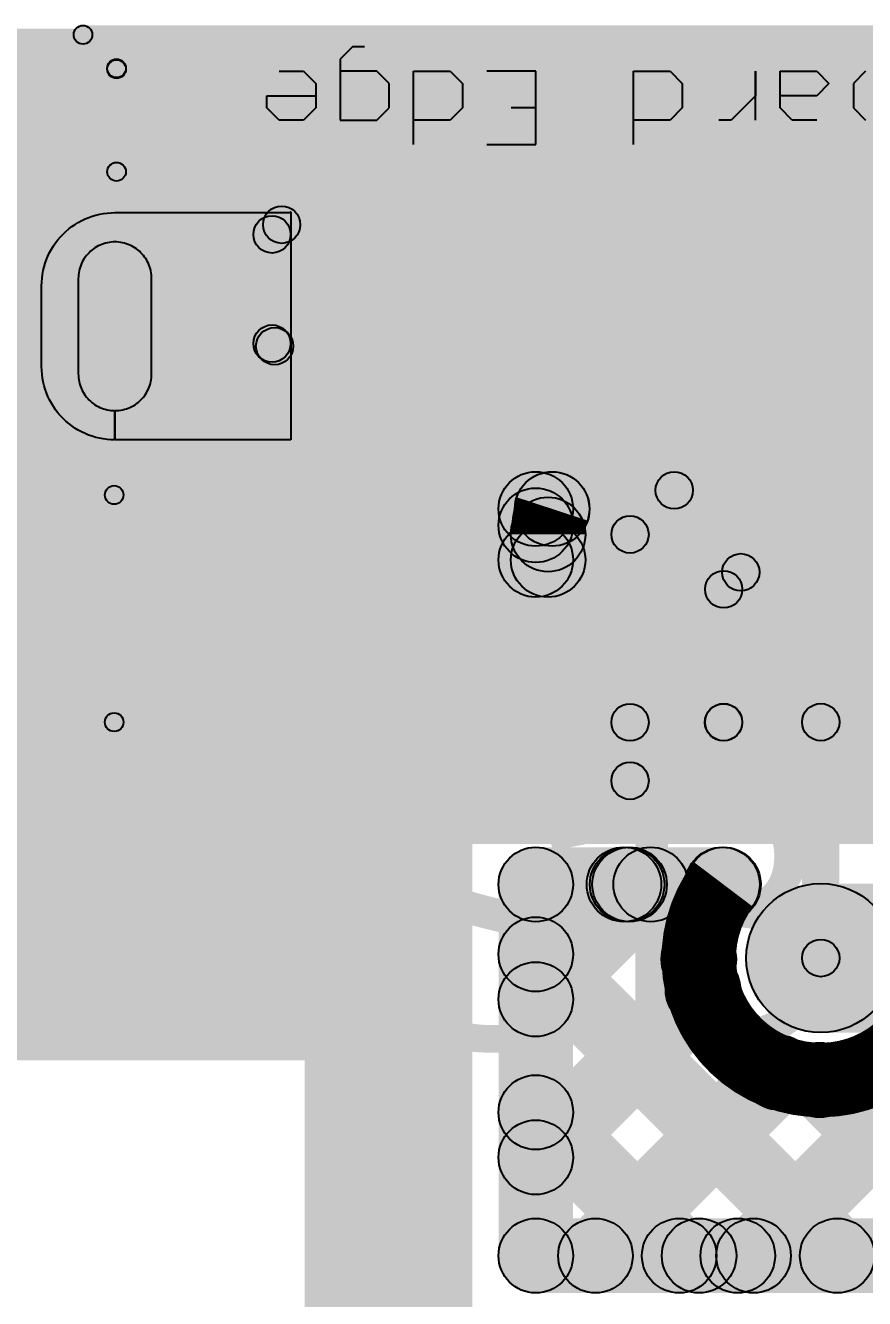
# Model space of a CAD drawing. Header units: millimetres. Extents: x 1.65 to 3.65, y 2.62 to 4.07.
# Drawn here: x 1.851 to 2.0762, y 3.732 to 4.0738 of the extents above; entities that cross this region are included whole.
import ezdxf

# ---------------------------------------------------------------- set-up
doc = ezdxf.new("R2010")
doc.units = ezdxf.units.MM
doc.header["$MEASUREMENT"] = 0
for name, color, linetype in [('BottomLayer', 5, 'Continuous'), ('BottomSolder', 6, 'Continuous'), ('PadHoleLayer', 156, 'Continuous'), ('TopLayer', 1, 'Continuous'), ('TopOverlay', 2, 'Continuous'), ('TopPaste', 8, 'Continuous'), ('TopSolder', 216, 'Continuous'), ('ViaHoleLayer', 16, 'Continuous')]:
    doc.layers.add(name, color=color, linetype=linetype)

# ---------------------------------------------------------------- blocks, each defined once
blk = doc.blocks.new('10118194_0001LF_2')
at = {"layer": 'BottomLayer'}
h = blk.add_hatch(color=5, dxfattribs=at)
edge = h.paths.add_edge_path()
edge.add_arc((0.10335, 0.05315), 0.01969, 270, 450)
edge.add_line((0.10335, 0.07283), (0.0935, 0.07283))
edge.add_arc((0.0935, 0.05315), 0.01969, 90, 270)
edge.add_line((0.0935, 0.03346), (0.10335, 0.03346))
h = blk.add_hatch(color=5, dxfattribs=at)
edge = h.paths.add_edge_path()
edge.add_arc((0.1378, -0.06791), 0.01575, 180, 360)
edge.add_line((0.15354, -0.06791), (0.15354, -0.03839))
edge.add_arc((0.1378, -0.03839), 0.01575, 0, 180)
edge.add_line((0.12205, -0.03839), (0.12205, -0.06791))
at = {"layer": 'BottomSolder'}
h = blk.add_hatch(color=6, dxfattribs=at)
edge = h.paths.add_edge_path()
edge.add_arc((0.10335, 0.05315), 0.02369, 270, 450)
edge.add_line((0.10335, 0.07683), (0.0935, 0.07683))
edge.add_arc((0.0935, 0.05315), 0.02369, 90, 270)
edge.add_line((0.0935, 0.02946), (0.10335, 0.02946))
h = blk.add_hatch(color=6, dxfattribs=at)
edge = h.paths.add_edge_path()
edge.add_arc((0.1378, -0.06791), 0.01975, 180, 360)
edge.add_line((0.15754, -0.06791), (0.15754, -0.03839))
edge.add_arc((0.1378, -0.03839), 0.01975, 0, 180)
edge.add_line((0.11805, -0.03839), (0.11805, -0.06791))
at = {"layer": 'PadHoleLayer'}
h = blk.add_hatch(color=156, dxfattribs=at)
edge = h.paths.add_edge_path()
edge.add_arc((0.10433, 0.05315), 0.01083, 270, 450)
edge.add_line((0.10433, 0.06398), (0.09252, 0.06398))
edge.add_arc((0.09252, 0.05315), 0.01083, 90, 270)
edge.add_line((0.09252, 0.04232), (0.10433, 0.04232))
h = blk.add_hatch(color=156, dxfattribs=at)
edge = h.paths.add_edge_path()
edge.add_arc((0.1378, -0.06594), 0.00984, 180, 360)
edge.add_line((0.14764, -0.06594), (0.14764, -0.04035))
edge.add_arc((0.1378, -0.04035), 0.00984, 0, 180)
edge.add_line((0.12795, -0.04035), (0.12795, -0.06594))
at = {"layer": 'TopLayer'}
for points in [[(-0.05945, 0.07972), (-0.04291, 0.07972), (-0.04291, 0.02657), (-0.05945, 0.02657)], [(-0.03386, 0.07972), (-0.01732, 0.07972), (-0.01732, 0.02657), (-0.03386, 0.02657)], [(-0.00827, 0.07972), (0.00827, 0.07972), (0.00827, 0.02657), (-0.00827, 0.02657)], [(0.01732, 0.07972), (0.03386, 0.07972), (0.03386, 0.02657), (0.01732, 0.02657)], [(0.04291, 0.07972), (0.05945, 0.07972), (0.05945, 0.02657), (0.04291, 0.02657)], [(-0.0689, -0.02264), (-0.00984, -0.02264), (-0.00984, -0.08366), (-0.0689, -0.08366)], [(0.00984, -0.02264), (0.0689, -0.02264), (0.0689, -0.08366), (0.00984, -0.08366)]]:
    blk.add_hatch(color=1, dxfattribs=at).paths.add_polyline_path(points)
h = blk.add_hatch(color=1, dxfattribs=at)
edge = h.paths.add_edge_path()
edge.add_arc((0.10335, 0.05315), 0.01969, 270, 450)
edge.add_line((0.10335, 0.07283), (0.0935, 0.07283))
edge.add_arc((0.0935, 0.05315), 0.01969, 90, 270)
edge.add_line((0.0935, 0.03346), (0.10335, 0.03346))
h = blk.add_hatch(color=1, dxfattribs=at)
edge = h.paths.add_edge_path()
edge.add_arc((0.1378, -0.06791), 0.01575, 180, 360)
edge.add_line((0.15354, -0.06791), (0.15354, -0.03839))
edge.add_arc((0.1378, -0.03839), 0.01575, 0, 180)
edge.add_line((0.12205, -0.03839), (0.12205, -0.06791))
at = {"layer": 'TopOverlay'}
h = blk.add_hatch(color=2, dxfattribs=at)
edge = h.paths.add_edge_path()
edge.add_arc((0.138, 0.05315), 0.0025, 0, 360)
for points in [[(0.1355, 0.05315), (0.1405, 0.05315), (0.1405, -0.00785), (0.1355, -0.00785)], [(-0.062, 0.01115), (-0.04, 0.01115), (-0.04, 0.02215), (-0.062, 0.02215)], [(0.13487, -0.09463), (0.13987, -0.09463), (0.13987, -0.12219), (0.13487, -0.12219)], [(0.14814, -0.12964), (0.14461, -0.13317), (0.13561, -0.12417), (0.13914, -0.12064)], [(0.14637, -0.1289), (0.14637, -0.1339), (-0.14722, -0.1339), (-0.14722, -0.1289)]]:
    blk.add_hatch(color=2, dxfattribs=at).paths.add_polyline_path(points)
h = blk.add_hatch(color=2, dxfattribs=at)
edge = h.paths.add_edge_path()
edge.add_arc((0.138, -0.00785), 0.0025, 0, 360)
h = blk.add_hatch(color=2, dxfattribs=at)
edge = h.paths.add_edge_path()
edge.add_arc((0.13737, -0.09463), 0.0025, 0, 360)
h = blk.add_hatch(color=2, dxfattribs=at)
edge = h.paths.add_edge_path()
edge.add_arc((0.13737, -0.12219), 0.0025, 0, 360)
h = blk.add_hatch(color=2, dxfattribs=at)
edge = h.paths.add_edge_path()
edge.add_arc((0.13737, -0.1224), 0.0025, 0, 360)
h = blk.add_hatch(color=2, dxfattribs=at)
edge = h.paths.add_edge_path()
edge.add_arc((0.14637, -0.1314), 0.0025, 0, 360)
h = blk.add_hatch(color=2, dxfattribs=at)
edge = h.paths.add_edge_path()
edge.add_arc((0.14637, -0.1314), 0.0025, 0, 360)
at = {"layer": 'TopPaste'}
for points in [[(-0.05945, 0.07972), (-0.04291, 0.07972), (-0.04291, 0.02657), (-0.05945, 0.02657)], [(-0.03386, 0.07972), (-0.01732, 0.07972), (-0.01732, 0.02657), (-0.03386, 0.02657)], [(-0.00827, 0.07972), (0.00827, 0.07972), (0.00827, 0.02657), (-0.00827, 0.02657)], [(0.01732, 0.07972), (0.03386, 0.07972), (0.03386, 0.02657), (0.01732, 0.02657)], [(0.04291, 0.07972), (0.05945, 0.07972), (0.05945, 0.02657), (0.04291, 0.02657)], [(-0.0689, -0.02264), (-0.00984, -0.02264), (-0.00984, -0.08366), (-0.0689, -0.08366)], [(0.00984, -0.02264), (0.0689, -0.02264), (0.0689, -0.08366), (0.00984, -0.08366)]]:
    blk.add_hatch(color=8, dxfattribs=at).paths.add_polyline_path(points)
at = {"layer": 'TopSolder'}
for points in [[(-0.06345, 0.08372), (-0.03891, 0.08372), (-0.03891, 0.02257), (-0.06345, 0.02257)], [(-0.03786, 0.08372), (-0.01332, 0.08372), (-0.01332, 0.02257), (-0.03786, 0.02257)], [(-0.01227, 0.08372), (0.01227, 0.08372), (0.01227, 0.02257), (-0.01227, 0.02257)], [(0.01332, 0.08372), (0.03786, 0.08372), (0.03786, 0.02257), (0.01332, 0.02257)], [(0.03891, 0.08372), (0.06345, 0.08372), (0.06345, 0.02257), (0.03891, 0.02257)], [(-0.0729, -0.01864), (-0.00584, -0.01864), (-0.00584, -0.08766), (-0.0729, -0.08766)], [(0.00584, -0.01864), (0.0729, -0.01864), (0.0729, -0.08766), (0.00584, -0.08766)]]:
    blk.add_hatch(color=216, dxfattribs=at).paths.add_polyline_path(points)
h = blk.add_hatch(color=216, dxfattribs=at)
edge = h.paths.add_edge_path()
edge.add_arc((0.10335, 0.05315), 0.02369, 270, 450)
edge.add_line((0.10335, 0.07683), (0.0935, 0.07683))
edge.add_arc((0.0935, 0.05315), 0.02369, 90, 270)
edge.add_line((0.0935, 0.02946), (0.10335, 0.02946))
h = blk.add_hatch(color=216, dxfattribs=at)
edge = h.paths.add_edge_path()
edge.add_arc((0.1378, -0.06791), 0.01975, 180, 360)
edge.add_line((0.15754, -0.06791), (0.15754, -0.03839))
edge.add_arc((0.1378, -0.03839), 0.01975, 0, 180)
edge.add_line((0.11805, -0.03839), (0.11805, -0.06791))
at = {"layer": 'TopLayer'}
for p, q in [((0.09055, -0.08386), (0.09055, -0.02264)), ((0.09055, -0.02264), (0.1377, -0.02264)), ((0.1377, -0.02264), (0.1377, -0.03051)), ((0.13789, -0.02264), (0.13887, -0.02266)), ((0.13789, -0.03051), (0.13789, -0.02264)), ((0.13887, -0.02266), (0.1399, -0.02275)), ((0.1399, -0.02275), (0.14092, -0.02288)), ((0.14092, -0.02288), (0.14193, -0.02307)), ((0.14193, -0.02307), (0.14293, -0.02331)), ((0.14293, -0.02331), (0.14391, -0.0236)), ((0.14391, -0.0236), (0.14488, -0.02394)), ((0.14488, -0.02394), (0.14583, -0.02434)), ((0.14583, -0.02434), (0.14676, -0.02478)), ((0.14676, -0.02478), (0.14766, -0.02527)), ((0.14766, -0.02527), (0.14854, -0.02581)), ((0.14854, -0.02581), (0.14939, -0.02639)), ((0.14939, -0.02639), (0.1502, -0.02701)), ((0.1502, -0.02701), (0.15098, -0.02768)), ((0.13571, -0.03073), (0.13521, -0.03085)), ((0.13621, -0.03063), (0.13571, -0.03073)), ((0.13672, -0.03057), (0.13621, -0.03063)), ((0.13723, -0.03053), (0.13672, -0.03057)), ((0.1377, -0.03051), (0.13723, -0.03053)), ((0.13836, -0.03053), (0.13789, -0.03051)), ((0.13887, -0.03057), (0.13836, -0.03053)), ((0.13938, -0.03063), (0.13887, -0.03057)), ((0.13988, -0.03073), (0.13938, -0.03063)), ((0.14038, -0.03085), (0.13988, -0.03073)), ((0.15098, -0.02768), (0.15173, -0.02839)), ((0.15173, -0.02839), (0.15244, -0.02913)), ((0.15244, -0.02913), (0.1531, -0.02992)), ((0.1531, -0.02992), (0.15373, -0.03073)), ((0.15373, -0.03073), (0.15431, -0.03158)), ((0.13014, -0.03414), (0.12982, -0.03455)), ((0.13047, -0.03375), (0.13014, -0.03414)), ((0.13082, -0.03338), (0.13047, -0.03375)), ((0.13119, -0.03303), (0.13082, -0.03338)), ((0.13158, -0.03269), (0.13119, -0.03303)), ((0.13199, -0.03238), (0.13158, -0.03269)), ((0.13241, -0.03209), (0.13199, -0.03238)), ((0.13285, -0.03182), (0.13241, -0.03209)), ((0.1333, -0.03158), (0.13285, -0.03182)), ((0.13376, -0.03136), (0.1333, -0.03158)), ((0.13424, -0.03116), (0.13376, -0.03136)), ((0.13472, -0.03099), (0.13424, -0.03116)), ((0.13521, -0.03085), (0.13472, -0.03099)), ((0.14087, -0.03099), (0.14038, -0.03085)), ((0.14135, -0.03116), (0.14087, -0.03099)), ((0.14183, -0.03136), (0.14135, -0.03116)), ((0.14229, -0.03158), (0.14183, -0.03136)), ((0.14274, -0.03182), (0.14229, -0.03158)), ((0.14318, -0.03209), (0.14274, -0.03182)), ((0.1436, -0.03238), (0.14318, -0.03209)), ((0.14401, -0.03269), (0.1436, -0.03238)), ((0.1444, -0.03303), (0.14401, -0.03269)), ((0.14477, -0.03338), (0.1444, -0.03303)), ((0.14512, -0.03375), (0.14477, -0.03338)), ((0.14546, -0.03414), (0.14512, -0.03375)), ((0.14577, -0.03455), (0.14546, -0.03414)), ((0.15431, -0.03158), (0.15485, -0.03246)), ((0.15485, -0.03246), (0.15534, -0.03336)), ((0.15534, -0.03336), (0.15578, -0.03429)), ((0.12843, -0.03728), (0.12829, -0.03777)), ((0.1286, -0.0368), (0.12843, -0.03728)), ((0.1288, -0.03632), (0.1286, -0.0368)), ((0.12902, -0.03586), (0.1288, -0.03632)), ((0.12926, -0.03541), (0.12902, -0.03586)), ((0.12953, -0.03497), (0.12926, -0.03541)), ((0.12982, -0.03455), (0.12953, -0.03497)), ((0.14606, -0.03497), (0.14577, -0.03455)), ((0.14633, -0.03541), (0.14606, -0.03497)), ((0.14657, -0.03586), (0.14633, -0.03541)), ((0.14679, -0.03632), (0.14657, -0.03586)), ((0.14699, -0.0368), (0.14679, -0.03632)), ((0.14716, -0.03728), (0.14699, -0.0368)), ((0.1473, -0.03777), (0.14716, -0.03728)), ((0.15578, -0.03429), (0.15618, -0.03524)), ((0.15618, -0.03524), (0.15652, -0.03621)), ((0.15652, -0.03621), (0.15681, -0.03719)), ((0.15681, -0.03719), (0.15705, -0.03819)), ((0.12797, -0.03979), (0.12795, -0.04035)), ((0.12795, -0.04035), (0.12795, -0.04075)), ((0.12795, -0.04075), (0.12795, -0.06555)), ((0.12801, -0.03928), (0.12797, -0.03979)), ((0.12807, -0.03877), (0.12801, -0.03928)), ((0.12817, -0.03827), (0.12807, -0.03877)), ((0.12829, -0.03777), (0.12817, -0.03827)), ((0.14742, -0.03827), (0.1473, -0.03777)), ((0.14752, -0.03877), (0.14742, -0.03827)), ((0.14758, -0.03928), (0.14752, -0.03877)), ((0.14762, -0.03979), (0.14758, -0.03928)), ((0.14764, -0.04035), (0.14762, -0.03979)), ((0.14764, -0.06594), (0.14764, -0.04035)), ((0.15705, -0.03819), (0.15724, -0.0392)), ((0.15724, -0.0392), (0.15737, -0.04022)), ((0.15737, -0.04022), (0.15745, -0.04125)), ((0.15745, -0.04125), (0.15748, -0.04232)), ((0.15748, -0.04232), (0.15748, -0.06398)), ((0.15748, -0.06398), (0.15745, -0.06501)), ((0.12795, -0.06555), (0.12795, -0.06594)), ((0.12795, -0.06594), (0.12797, -0.06646)), ((0.12797, -0.06646), (0.12801, -0.06697)), ((0.12801, -0.06697), (0.12807, -0.06748)), ((0.12807, -0.06748), (0.12817, -0.06799)), ((0.12817, -0.06799), (0.12829, -0.06849)), ((0.1473, -0.06849), (0.14742, -0.06799)), ((0.14742, -0.06799), (0.14752, -0.06748)), ((0.14752, -0.06748), (0.14758, -0.06697)), ((0.14758, -0.06697), (0.14762, -0.06646)), ((0.14762, -0.06646), (0.14764, -0.06594)), ((0.15705, -0.06807), (0.15681, -0.06907)), ((0.15724, -0.06706), (0.15705, -0.06807)), ((0.15737, -0.06603), (0.15724, -0.06706)), ((0.15745, -0.06501), (0.15737, -0.06603)), ((0.12829, -0.06849), (0.12843, -0.06899)), ((0.12843, -0.06899), (0.12861, -0.06947)), ((0.12861, -0.06947), (0.1288, -0.06995)), ((0.1288, -0.06995), (0.12903, -0.07041)), ((0.12903, -0.07041), (0.12927, -0.07087)), ((0.12927, -0.07087), (0.12954, -0.07131)), ((0.12954, -0.07131), (0.12983, -0.07173)), ((0.12983, -0.07173), (0.13015, -0.07214)), ((0.14544, -0.07214), (0.14576, -0.07173)), ((0.14576, -0.07173), (0.14605, -0.07131)), ((0.14605, -0.07131), (0.14632, -0.07087)), ((0.14632, -0.07087), (0.14657, -0.07041)), ((0.14657, -0.07041), (0.14679, -0.06995)), ((0.14679, -0.06995), (0.14698, -0.06947)), ((0.14698, -0.06947), (0.14716, -0.06899)), ((0.14716, -0.06899), (0.1473, -0.06849)), ((0.15617, -0.07103), (0.15578, -0.07198)), ((0.15652, -0.07006), (0.15617, -0.07103)), ((0.15681, -0.06907), (0.15652, -0.07006)), ((0.13015, -0.07214), (0.13048, -0.07253)), ((0.13048, -0.07253), (0.13084, -0.0729)), ((0.13084, -0.0729), (0.13121, -0.07326)), ((0.13121, -0.07326), (0.1316, -0.07359)), ((0.1316, -0.07359), (0.13201, -0.07391)), ((0.13201, -0.07391), (0.13243, -0.0742)), ((0.13243, -0.0742), (0.13287, -0.07447)), ((0.13287, -0.07447), (0.13333, -0.07471)), ((0.13333, -0.07471), (0.13379, -0.07494)), ((0.13379, -0.07494), (0.13427, -0.07513)), ((0.13427, -0.07513), (0.13475, -0.07531)), ((0.14084, -0.07531), (0.14132, -0.07513)), ((0.14132, -0.07513), (0.1418, -0.07494)), ((0.1418, -0.07494), (0.14226, -0.07471)), ((0.14226, -0.07471), (0.14272, -0.07447)), ((0.14272, -0.07447), (0.14316, -0.0742)), ((0.14316, -0.0742), (0.14358, -0.07391)), ((0.14358, -0.07391), (0.14399, -0.07359)), ((0.14399, -0.07359), (0.14438, -0.07326)), ((0.14438, -0.07326), (0.14476, -0.0729)), ((0.14476, -0.0729), (0.14511, -0.07253)), ((0.14511, -0.07253), (0.14544, -0.07214)), ((0.1543, -0.0747), (0.15372, -0.07555)), ((0.15484, -0.07382), (0.1543, -0.0747)), ((0.15533, -0.07291), (0.15484, -0.07382)), ((0.15578, -0.07198), (0.15533, -0.07291)), ((0.13475, -0.07531), (0.13525, -0.07545)), ((0.13525, -0.07545), (0.13575, -0.07557)), ((0.13575, -0.07557), (0.13626, -0.07567)), ((0.13626, -0.07567), (0.13677, -0.07573)), ((0.13677, -0.07573), (0.13728, -0.07577)), ((0.13728, -0.07577), (0.1378, -0.07579)), ((0.1378, -0.07579), (0.13831, -0.07577)), ((0.13831, -0.07577), (0.13882, -0.07573)), ((0.13882, -0.07573), (0.13934, -0.07567)), ((0.13934, -0.07567), (0.13984, -0.07557)), ((0.13984, -0.07557), (0.14034, -0.07545)), ((0.14034, -0.07545), (0.14084, -0.07531)), ((0.15097, -0.07861), (0.15018, -0.07927)), ((0.15171, -0.0779), (0.15097, -0.07861)), ((0.15242, -0.07715), (0.15171, -0.0779)), ((0.15309, -0.07636), (0.15242, -0.07715)), ((0.15372, -0.07555), (0.15309, -0.07636)), ((0.1458, -0.08196), (0.14485, -0.08235)), ((0.14673, -0.08152), (0.1458, -0.08196)), ((0.14764, -0.08102), (0.14673, -0.08152)), ((0.14852, -0.08049), (0.14764, -0.08102)), ((0.14937, -0.0799), (0.14852, -0.08049)), ((0.15018, -0.07927), (0.14937, -0.0799)), ((0.09075, -0.08386), (0.09055, -0.08386)), ((0.1378, -0.08366), (0.09075, -0.08366)), ((0.09075, -0.08366), (0.09075, -0.08386)), ((0.13883, -0.08363), (0.1378, -0.08366)), ((0.13985, -0.08355), (0.13883, -0.08363)), ((0.14087, -0.08342), (0.13985, -0.08355)), ((0.14189, -0.08323), (0.14087, -0.08342)), ((0.14289, -0.08299), (0.14189, -0.08323)), ((0.14388, -0.0827), (0.14289, -0.08299)), ((0.14485, -0.08235), (0.14388, -0.0827))]:
    blk.add_line(p, q, dxfattribs=at)
at = {"layer": 'TopOverlay'}
for p, q in [((-0.00137, -0.10191), (-0.00137, -0.12159)), ((0.03799, -0.10191), (0.02487, -0.10191)), ((0.02487, -0.10191), (0.02487, -0.12159)), ((0.05766, -0.10191), (0.05766, -0.12159)), ((-0.06041, -0.11175), (-0.06369, -0.10847)), ((-0.05057, -0.10847), (-0.04401, -0.10847)), ((-0.04401, -0.10847), (-0.04073, -0.11175)), ((-0.03417, -0.10847), (-0.03417, -0.12159)), ((-0.03089, -0.11175), (-0.02761, -0.10847)), ((-0.02761, -0.10847), (-0.02433, -0.10847)), ((-0.01449, -0.11175), (-0.01121, -0.10847)), ((-0.01121, -0.10847), (-0.00137, -0.10847)), ((0.04455, -0.11175), (0.04783, -0.10847)), ((0.04783, -0.10847), (0.05766, -0.10847)), ((0.0675, -0.10847), (0.06422, -0.11175)), ((0.07734, -0.10847), (0.0675, -0.10847)), ((0.07734, -0.12487), (0.07734, -0.10847)), ((0.0839, -0.11175), (0.08718, -0.10847)), ((0.08718, -0.10847), (0.09374, -0.10847)), ((0.09374, -0.10847), (0.09702, -0.11175)), ((-0.06041, -0.11831), (-0.06041, -0.11175)), ((-0.04073, -0.11175), (-0.04073, -0.12159)), ((-0.03417, -0.11503), (-0.03089, -0.11175)), ((-0.01449, -0.11831), (-0.01449, -0.11175)), ((0.02487, -0.11175), (0.03143, -0.11175)), ((0.04455, -0.11831), (0.04455, -0.11175)), ((0.06422, -0.11175), (0.06422, -0.11831)), ((0.0839, -0.11831), (0.0839, -0.11175)), ((0.09702, -0.11175), (0.09702, -0.11503)), ((-0.05385, -0.11831), (-0.05057, -0.11503)), ((-0.05057, -0.11503), (-0.04073, -0.11503)), ((-0.03417, -0.12159), (-0.03417, -0.11503)), ((0.09702, -0.11503), (0.0839, -0.11503)), ((-0.06369, -0.12159), (-0.06041, -0.11831)), ((-0.05057, -0.12159), (-0.05385, -0.11831)), ((-0.01121, -0.12159), (-0.01449, -0.11831)), ((0.04783, -0.12159), (0.04455, -0.11831)), ((0.06422, -0.11831), (0.0675, -0.12159)), ((0.08718, -0.12159), (0.0839, -0.11831)), ((-0.04073, -0.12159), (-0.05057, -0.12159)), ((-0.00137, -0.12159), (-0.01121, -0.12159)), ((0.02487, -0.12159), (0.03799, -0.12159)), ((0.05766, -0.12159), (0.04783, -0.12159)), ((0.0675, -0.12159), (0.07734, -0.12159)), ((0.09374, -0.12159), (0.08718, -0.12159)), ((0.07406, -0.12815), (0.07734, -0.12487)), ((0.07078, -0.12815), (0.07406, -0.12815))]:
    blk.add_line(p, q, dxfattribs=at)
for centre in [(0.138, 0.05315), (0.138, -0.00785), (0.13737, -0.09463), (0.13737, -0.12219), (0.13737, -0.1224), (0.14637, -0.1314), (0.14637, -0.1314)]:
    blk.add_circle(centre, 0.0025, dxfattribs=at)

msp = doc.modelspace()

# ---------------------------------------------------------------- hatches: boundary and pattern name
at = {"layer": 'BottomLayer'}
for points in [[(1.8569, 3.854), (2.1824, 3.854), (2.1824, 4.0658), (1.8569, 4.0658)], [(2.06449, 3.80341), (2.06449, 3.84341), (2.50041, 3.84341), (2.50041, 3.80341)]]:
    msp.add_hatch(color=5, dxfattribs=at).paths.add_polyline_path(points)
h = msp.add_hatch(color=5, dxfattribs=at)
edge = h.paths.add_edge_path()
edge.add_arc((1.9172, 4.0177), 0.01181, 0, 360)
h = msp.add_hatch(color=5, dxfattribs=at)
edge = h.paths.add_edge_path()
edge.add_arc((1.9179, 3.9877), 0.01181, 0, 360)
h = msp.add_hatch(color=5, dxfattribs=at)
edge = h.paths.add_edge_path()
edge.add_arc((1.9185, 3.9574), 0.01181, 0, 360)
h = msp.add_hatch(color=5, dxfattribs=at)
edge = h.paths.add_edge_path()
edge.add_arc((2.06449, 3.82341), 0.02, 0, 360)
h = msp.add_hatch(color=5, dxfattribs=at)
edge = h.paths.add_edge_path()
edge.add_arc((2.06449, 3.82341), 0.01575, 0, 360)
at = {"layer": 'TopLayer'}
for points in [[(1.6494, 3.796), (1.9575, 3.796), (1.9575, 4.0729), (1.6494, 4.0729)], [(1.91, 3.961), (2.171, 3.961), (2.171, 4.0729), (1.91, 4.0729)], [(1.92073, 4.01417), (1.91366, 4.02124), (1.91626, 4.02384), (1.92333, 4.01677)], [(1.91366, 3.98487), (1.92073, 3.99194), (1.92143, 3.99124), (1.91436, 3.98417)], [(1.926, 2.856), (1.971, 2.856), (1.971, 3.97534), (1.926, 3.97534)], [(1.988, 3.934), (1.988, 3.954), (1.9924, 3.954), (1.9924, 3.934)], [(2.01684, 3.93361), (2.00977, 3.94068), (2.02163, 3.95254), (2.0287, 3.94546)], [(2.02516, 3.944), (2.02516, 3.954), (2.2158, 3.954), (2.2158, 3.944)], [(1.99507, 3.93254), (1.98093, 3.94669), (1.98531, 3.95107), (1.99946, 3.93693)], [(1.998, 3.93032), (1.978, 3.93032), (1.978, 3.944), (1.998, 3.944)], [(1.988, 3.92032), (1.988, 3.94032), (1.9913, 3.94032), (1.9913, 3.92032)], [(1.988, 3.92032), (1.988, 3.94032), (1.9913, 3.94032), (1.9913, 3.92032)], [(2.0013, 3.93032), (1.9813, 3.93032), (1.9813, 3.93714), (2.0013, 3.93714)], [(2.0183, 3.8867), (2.0083, 3.8867), (2.0083, 3.93714), (2.0183, 3.93714)], [(2.04302, 3.922), (2.04302, 3.932), (2.1909, 3.932), (2.1909, 3.922)], [(2.04197, 3.91888), (2.0349, 3.92595), (2.03948, 3.93054), (2.04655, 3.92346)], [(2.04343, 3.88675), (2.03343, 3.88675), (2.03343, 3.92242), (2.04343, 3.92242)], [(2.04192, 3.88317), (2.03485, 3.89024), (2.0349, 3.89028), (2.04197, 3.88321)], [(2.0183, 3.871), (2.0083, 3.871), (2.0083, 3.8867), (2.0183, 3.8867)], [(2.06949, 3.82341), (2.05949, 3.82341), (2.05949, 3.88675), (2.06949, 3.88675)], [(1.988, 3.83317), (1.988, 3.85317), (2.01252, 3.85317), (2.01252, 3.83317)], [(1.988, 3.83317), (1.988, 3.85317), (2.01252, 3.85317), (2.01252, 3.83317)], [(2.01317, 3.83317), (2.01317, 3.85317), (2.03811, 3.85317), (2.03811, 3.83317)], [(2.01317, 3.83317), (2.01317, 3.85317), (2.03811, 3.85317), (2.03811, 3.83317)], [(1.99507, 3.80526), (1.98093, 3.81941), (2.01177, 3.85024), (2.02591, 3.8361)], [(2.0046, 3.8361), (2.01874, 3.85024), (2.03881, 3.83018), (2.02467, 3.81603)], [(1.998, 3.7435), (1.978, 3.7435), (1.978, 3.84317), (1.998, 3.84317)], [(1.98093, 3.81735), (1.99507, 3.83149), (2.07598, 3.75058), (2.06184, 3.73643)], [(1.99507, 3.76284), (1.98093, 3.77698), (2.02582, 3.82187), (2.03996, 3.80773)], [(2.01109, 3.73643), (1.99695, 3.75058), (2.04612, 3.79975), (2.06026, 3.7856)], [(2.05711, 3.7836), (2.07125, 3.79774), (2.11841, 3.75058), (2.10427, 3.73643)], [(2.05352, 3.73643), (2.03938, 3.75058), (2.08467, 3.79587), (2.09881, 3.78172)], [(1.98093, 3.77492), (1.99507, 3.78906), (2.03356, 3.75058), (2.01942, 3.73643)], [(1.988, 3.7335), (1.988, 3.7535), (2.03184, 3.7535), (2.03184, 3.7335)], [(2.03184, 3.7335), (2.03184, 3.7535), (2.04222, 3.7535), (2.04222, 3.7335)], [(2.03184, 3.7335), (2.03184, 3.7535), (2.04222, 3.7535), (2.04222, 3.7335)], [(2.04222, 3.7335), (2.04222, 3.7535), (2.0909, 3.7535), (2.0909, 3.7335)]]:
    msp.add_hatch(color=1, dxfattribs=at).paths.add_polyline_path(points)
h = msp.add_hatch(color=1, dxfattribs=at)
edge = h.paths.add_edge_path()
edge.add_arc((1.9172, 4.0177), 0.01181, 0, 360)
h = msp.add_hatch(color=1, dxfattribs=at)
edge = h.paths.add_edge_path()
edge.add_arc((1.9198, 4.0203), 0.005, 0, 360)
h = msp.add_hatch(color=1, dxfattribs=at)
edge = h.paths.add_edge_path()
edge.add_arc((1.9172, 4.0177), 0.005, 0, 360)
h = msp.add_hatch(color=1, dxfattribs=at)
edge = h.paths.add_edge_path()
edge.add_arc((1.9179, 3.9877), 0.01181, 0, 360)
h = msp.add_hatch(color=1, dxfattribs=at)
edge = h.paths.add_edge_path()
edge.add_arc((1.9172, 3.9884), 0.005, 0, 360)
h = msp.add_hatch(color=1, dxfattribs=at)
edge = h.paths.add_edge_path()
edge.add_arc((1.9179, 3.9877), 0.005, 0, 360)
h = msp.add_hatch(color=1, dxfattribs=at)
edge = h.paths.add_edge_path()
edge.add_arc((1.9185, 3.9574), 0.01181, 0, 360)
h = msp.add_hatch(color=1, dxfattribs=at)
edge = h.paths.add_edge_path()
edge.add_arc((1.988, 3.944), 0.01, 0, 360)
h = msp.add_hatch(color=1, dxfattribs=at)
edge = h.paths.add_edge_path()
edge.add_arc((1.988, 3.944), 0.01, 0, 360)
h = msp.add_hatch(color=1, dxfattribs=at)
edge = h.paths.add_edge_path()
edge.add_arc((1.99239, 3.944), 0.01, 0, 360)
h = msp.add_hatch(color=1, dxfattribs=at)
edge = h.paths.add_edge_path()
edge.add_arc((1.9924, 3.944), 0.01, 0, 360)
h = msp.add_hatch(color=1, dxfattribs=at)
edge = h.paths.add_edge_path()
edge.add_arc((1.9924, 3.944), 0.01, 0, 360)
h = msp.add_hatch(color=1, dxfattribs=at)
edge = h.paths.add_edge_path()
edge.add_arc((1.9924, 3.944), 0.01, 0, 360)
h = msp.add_hatch(color=1, dxfattribs=at)
edge = h.paths.add_edge_path()
edge.add_arc((2.02516, 3.949), 0.005, 0, 360)
h = msp.add_hatch(color=1, dxfattribs=at)
edge = h.paths.add_edge_path()
edge.add_arc((2.02516, 3.949), 0.005, 0, 360)
h = msp.add_hatch(color=1, dxfattribs=at)
edge = h.paths.add_edge_path()
edge.add_arc((1.988, 3.93961), 0.01, 0, 360)
h = msp.add_hatch(color=1, dxfattribs=at)
edge = h.paths.add_edge_path()
edge.add_arc((1.9913, 3.93714), 0.01, 0, 360)
h = msp.add_hatch(color=1, dxfattribs=at)
edge = h.paths.add_edge_path()
edge.add_arc((1.9913, 3.93714), 0.01, 0, 360)
h = msp.add_hatch(color=1, dxfattribs=at)
edge = h.paths.add_edge_path()
edge.add_arc((1.9913, 3.93714), 0.01, 0, 360)
h = msp.add_hatch(color=1, dxfattribs=at)
edge = h.paths.add_edge_path()
edge.add_arc((2.0133, 3.93714), 0.005, 0, 360)
h = msp.add_hatch(color=1, dxfattribs=at)
edge = h.paths.add_edge_path()
edge.add_arc((2.0133, 3.93714), 0.005, 0, 360)
h = msp.add_hatch(color=1, dxfattribs=at)
edge = h.paths.add_edge_path()
edge.add_arc((1.988, 3.93032), 0.01, 0, 360)
h = msp.add_hatch(color=1, dxfattribs=at)
edge = h.paths.add_edge_path()
edge.add_arc((1.988, 3.93032), 0.01, 0, 360)
h = msp.add_hatch(color=1, dxfattribs=at)
edge = h.paths.add_edge_path()
edge.add_arc((1.988, 3.93032), 0.01, 0, 360)
h = msp.add_hatch(color=1, dxfattribs=at)
edge = h.paths.add_edge_path()
edge.add_arc((1.9913, 3.93032), 0.01, 0, 360)
h = msp.add_hatch(color=1, dxfattribs=at)
edge = h.paths.add_edge_path()
edge.add_arc((1.9913, 3.93032), 0.01, 0, 360)
h = msp.add_hatch(color=1, dxfattribs=at)
edge = h.paths.add_edge_path()
edge.add_arc((1.9913, 3.93032), 0.01, 0, 360)
h = msp.add_hatch(color=1, dxfattribs=at)
edge = h.paths.add_edge_path()
edge.add_arc((2.04302, 3.927), 0.005, 0, 360)
h = msp.add_hatch(color=1, dxfattribs=at)
edge = h.paths.add_edge_path()
edge.add_arc((2.04302, 3.927), 0.005, 0, 360)
h = msp.add_hatch(color=1, dxfattribs=at)
edge = h.paths.add_edge_path()
edge.add_arc((2.03843, 3.92242), 0.005, 0, 360)
h = msp.add_hatch(color=1, dxfattribs=at)
edge = h.paths.add_edge_path()
edge.add_arc((2.03843, 3.92242), 0.005, 0, 360)
h = msp.add_hatch(color=1, dxfattribs=at)
edge = h.paths.add_edge_path()
edge.add_arc((2.0133, 3.8867), 0.005, 0, 360)
h = msp.add_hatch(color=1, dxfattribs=at)
edge = h.paths.add_edge_path()
edge.add_arc((2.0133, 3.8867), 0.005, 0, 360)
h = msp.add_hatch(color=1, dxfattribs=at)
edge = h.paths.add_edge_path()
edge.add_arc((2.03839, 3.8867), 0.005, 0, 360)
h = msp.add_hatch(color=1, dxfattribs=at)
edge = h.paths.add_edge_path()
edge.add_arc((2.03843, 3.88675), 0.005, 0, 360)
h = msp.add_hatch(color=1, dxfattribs=at)
edge = h.paths.add_edge_path()
edge.add_arc((2.03843, 3.88675), 0.005, 0, 360)
h = msp.add_hatch(color=1, dxfattribs=at)
edge = h.paths.add_edge_path()
edge.add_arc((2.06449, 3.88675), 0.005, 0, 360)
h = msp.add_hatch(color=1, dxfattribs=at)
edge = h.paths.add_edge_path()
edge.add_arc((2.0133, 3.871), 0.005, 0, 360)
h = msp.add_hatch(color=1, dxfattribs=at)
edge = h.paths.add_edge_path()
edge.add_arc((1.988, 3.84317), 0.01, 0, 360)
h = msp.add_hatch(color=1, dxfattribs=at)
edge = h.paths.add_edge_path()
edge.add_arc((1.988, 3.84317), 0.01, 0, 360)
h = msp.add_hatch(color=1, dxfattribs=at)
edge = h.paths.add_edge_path()
edge.add_arc((1.988, 3.84317), 0.01, 0, 360)
h = msp.add_hatch(color=1, dxfattribs=at)
edge = h.paths.add_edge_path()
edge.add_arc((2.01167, 3.84317), 0.01, 0, 360)
h = msp.add_hatch(color=1, dxfattribs=at)
edge = h.paths.add_edge_path()
edge.add_arc((2.01252, 3.84317), 0.01, 0, 360)
h = msp.add_hatch(color=1, dxfattribs=at)
edge = h.paths.add_edge_path()
edge.add_arc((2.01252, 3.84317), 0.01, 0, 360)
h = msp.add_hatch(color=1, dxfattribs=at)
edge = h.paths.add_edge_path()
edge.add_arc((2.01317, 3.84317), 0.01, 0, 360)
h = msp.add_hatch(color=1, dxfattribs=at)
edge = h.paths.add_edge_path()
edge.add_arc((2.01317, 3.84317), 0.01, 0, 360)
h = msp.add_hatch(color=1, dxfattribs=at)
edge = h.paths.add_edge_path()
edge.add_arc((2.01884, 3.84317), 0.01, 0, 360)
h = msp.add_hatch(color=1, dxfattribs=at)
edge = h.paths.add_edge_path()
edge.add_arc((2.03811, 3.84317), 0.01, 0, 360)
h = msp.add_hatch(color=1, dxfattribs=at)
edge = h.paths.add_edge_path()
edge.add_arc((2.03811, 3.84317), 0.01, 0, 360)
h = msp.add_hatch(color=1, dxfattribs=at)
edge = h.paths.add_edge_path()
edge.add_arc((2.03837, 3.84317), 0.01, 0, 360)
h = msp.add_hatch(color=1, dxfattribs=at)
edge = h.paths.add_edge_path()
edge.add_arc((2.06449, 3.82341), 0.01575, 0, 360)
h = msp.add_hatch(color=1, dxfattribs=at)
edge = h.paths.add_edge_path()
edge.add_arc((1.988, 3.82442), 0.01, 0, 360)
h = msp.add_hatch(color=1, dxfattribs=at)
edge = h.paths.add_edge_path()
edge.add_arc((2.03174, 3.8231), 0.01, 0, 360)
h = msp.add_hatch(color=1, dxfattribs=at)
edge = h.paths.add_edge_path()
edge.add_arc((2.06449, 3.82341), 0.005, 0, 360)
h = msp.add_hatch(color=1, dxfattribs=at)
edge = h.paths.add_edge_path()
edge.add_arc((2.03289, 3.8148), 0.01, 0, 360)
h = msp.add_hatch(color=1, dxfattribs=at)
edge = h.paths.add_edge_path()
edge.add_arc((1.988, 3.81234), 0.01, 0, 360)
h = msp.add_hatch(color=1, dxfattribs=at)
edge = h.paths.add_edge_path()
edge.add_arc((2.05319, 3.79268), 0.01, 0, 360)
h = msp.add_hatch(color=1, dxfattribs=at)
edge = h.paths.add_edge_path()
edge.add_arc((2.06418, 3.79067), 0.01, 0, 360)
h = msp.add_hatch(color=1, dxfattribs=at)
edge = h.paths.add_edge_path()
edge.add_arc((1.988, 3.78199), 0.01, 0, 360)
h = msp.add_hatch(color=1, dxfattribs=at)
edge = h.paths.add_edge_path()
edge.add_arc((1.988, 3.76991), 0.01, 0, 360)
h = msp.add_hatch(color=1, dxfattribs=at)
edge = h.paths.add_edge_path()
edge.add_arc((1.988, 3.7435), 0.01, 0, 360)
h = msp.add_hatch(color=1, dxfattribs=at)
edge = h.paths.add_edge_path()
edge.add_arc((1.988, 3.7435), 0.01, 0, 360)
h = msp.add_hatch(color=1, dxfattribs=at)
edge = h.paths.add_edge_path()
edge.add_arc((2.00402, 3.7435), 0.01, 0, 360)
h = msp.add_hatch(color=1, dxfattribs=at)
edge = h.paths.add_edge_path()
edge.add_arc((2.02649, 3.7435), 0.01, 0, 360)
h = msp.add_hatch(color=1, dxfattribs=at)
edge = h.paths.add_edge_path()
edge.add_arc((2.03184, 3.7435), 0.01, 0, 360)
h = msp.add_hatch(color=1, dxfattribs=at)
edge = h.paths.add_edge_path()
edge.add_arc((2.03184, 3.7435), 0.01, 0, 360)
h = msp.add_hatch(color=1, dxfattribs=at)
edge = h.paths.add_edge_path()
edge.add_arc((2.03184, 3.7435), 0.01, 0, 360)
h = msp.add_hatch(color=1, dxfattribs=at)
edge = h.paths.add_edge_path()
edge.add_arc((2.04222, 3.7435), 0.01, 0, 360)
h = msp.add_hatch(color=1, dxfattribs=at)
edge = h.paths.add_edge_path()
edge.add_arc((2.04222, 3.7435), 0.01, 0, 360)
h = msp.add_hatch(color=1, dxfattribs=at)
edge = h.paths.add_edge_path()
edge.add_arc((2.04222, 3.7435), 0.01, 0, 360)
h = msp.add_hatch(color=1, dxfattribs=at)
edge = h.paths.add_edge_path()
edge.add_arc((2.04645, 3.7435), 0.01, 0, 360)
h = msp.add_hatch(color=1, dxfattribs=at)
edge = h.paths.add_edge_path()
edge.add_arc((2.06891, 3.7435), 0.01, 0, 360)
at = {"layer": 'ViaHoleLayer'}
h = msp.add_hatch(color=16, dxfattribs=at)
edge = h.paths.add_edge_path()
edge.add_arc((1.9172, 4.0177), 0.00591, 0, 360)
h = msp.add_hatch(color=16, dxfattribs=at)
edge = h.paths.add_edge_path()
edge.add_arc((1.9179, 3.9877), 0.00591, 0, 360)
h = msp.add_hatch(color=16, dxfattribs=at)
edge = h.paths.add_edge_path()
edge.add_arc((1.9185, 3.9574), 0.00591, 0, 360)
h = msp.add_hatch(color=16, dxfattribs=at)
edge = h.paths.add_edge_path()
edge.add_arc((2.06449, 3.82341), 0.00787, 0, 360)

# ---------------------------------------------------------------- linework, layer by layer
at = {"layer": 'BottomLayer'}
msp.add_circle((2.06449, 3.82341), 0.02, dxfattribs=at)
at = {"layer": 'TopLayer', "const_width": 0.02}
for points in [[(1.9913, 3.93714, -0.079418), (1.9924, 3.944)], [(1.9913, 3.93714, -0.079418), (1.9924, 3.944)], [(2.09723, 3.82341, -1.390523), (2.03837, 3.84317)]]:
    msp.add_lwpolyline(points, format="xyb", dxfattribs=at)
at = {"layer": 'TopLayer'}
for centre, radius in [((1.9198, 4.0203), 0.005), ((1.9172, 4.0177), 0.005), ((1.9172, 3.9884), 0.005), ((1.9179, 3.9877), 0.005), ((1.988, 3.944), 0.01), ((1.988, 3.944), 0.01), ((1.99239, 3.944), 0.01), ((1.9924, 3.944), 0.01), ((1.9924, 3.944), 0.01), ((1.9924, 3.944), 0.01), ((2.02516, 3.949), 0.005), ((2.02516, 3.949), 0.005), ((1.988, 3.93961), 0.01), ((1.9913, 3.93714), 0.01), ((1.9913, 3.93714), 0.01), ((1.9913, 3.93714), 0.01), ((2.0133, 3.93714), 0.005), ((2.0133, 3.93714), 0.005), ((1.988, 3.93032), 0.01), ((1.988, 3.93032), 0.01), ((1.988, 3.93032), 0.01), ((1.9913, 3.93032), 0.01), ((1.9913, 3.93032), 0.01), ((1.9913, 3.93032), 0.01), ((2.04302, 3.927), 0.005), ((2.04302, 3.927), 0.005), ((2.03843, 3.92242), 0.005), ((2.03843, 3.92242), 0.005), ((2.0133, 3.8867), 0.005), ((2.0133, 3.8867), 0.005), ((2.03839, 3.8867), 0.005), ((2.03843, 3.88675), 0.005), ((2.03843, 3.88675), 0.005), ((2.06449, 3.88675), 0.005), ((2.0133, 3.871), 0.005), ((1.988, 3.84317), 0.01), ((1.988, 3.84317), 0.01), ((1.988, 3.84317), 0.01), ((2.01167, 3.84317), 0.01), ((2.01252, 3.84317), 0.01), ((2.01252, 3.84317), 0.01), ((2.01317, 3.84317), 0.01), ((2.01317, 3.84317), 0.01), ((2.01884, 3.84317), 0.01), ((2.03811, 3.84317), 0.01), ((2.03811, 3.84317), 0.01), ((2.03837, 3.84317), 0.01), ((1.988, 3.82442), 0.01), ((2.03174, 3.8231), 0.01), ((2.06449, 3.82341), 0.005), ((2.03289, 3.8148), 0.01), ((1.988, 3.81234), 0.01), ((2.05319, 3.79268), 0.01), ((2.06418, 3.79067), 0.01), ((1.988, 3.78199), 0.01), ((1.988, 3.76991), 0.01), ((1.988, 3.7435), 0.01), ((1.988, 3.7435), 0.01), ((2.00402, 3.7435), 0.01), ((2.02649, 3.7435), 0.01), ((2.03184, 3.7435), 0.01), ((2.03184, 3.7435), 0.01), ((2.03184, 3.7435), 0.01), ((2.04222, 3.7435), 0.01), ((2.04222, 3.7435), 0.01), ((2.04222, 3.7435), 0.01), ((2.04645, 3.7435), 0.01), ((2.06891, 3.7435), 0.01)]:
    msp.add_circle(centre, radius, dxfattribs=at)

# ---------------------------------------------------------------- block references
at = {"rotation": 180}
msp.add_blockref('10118194_0001LF_2', (2.01284, 3.9399), dxfattribs=at)

# ---------------------------------------------------------------- texts
at = {"layer": 'TopOverlay'}
msp.add_text('USB', height=0.07, rotation=360, dxfattribs=at).set_placement((1.877, 3.799))

doc.saveas('drawing.dxf')
